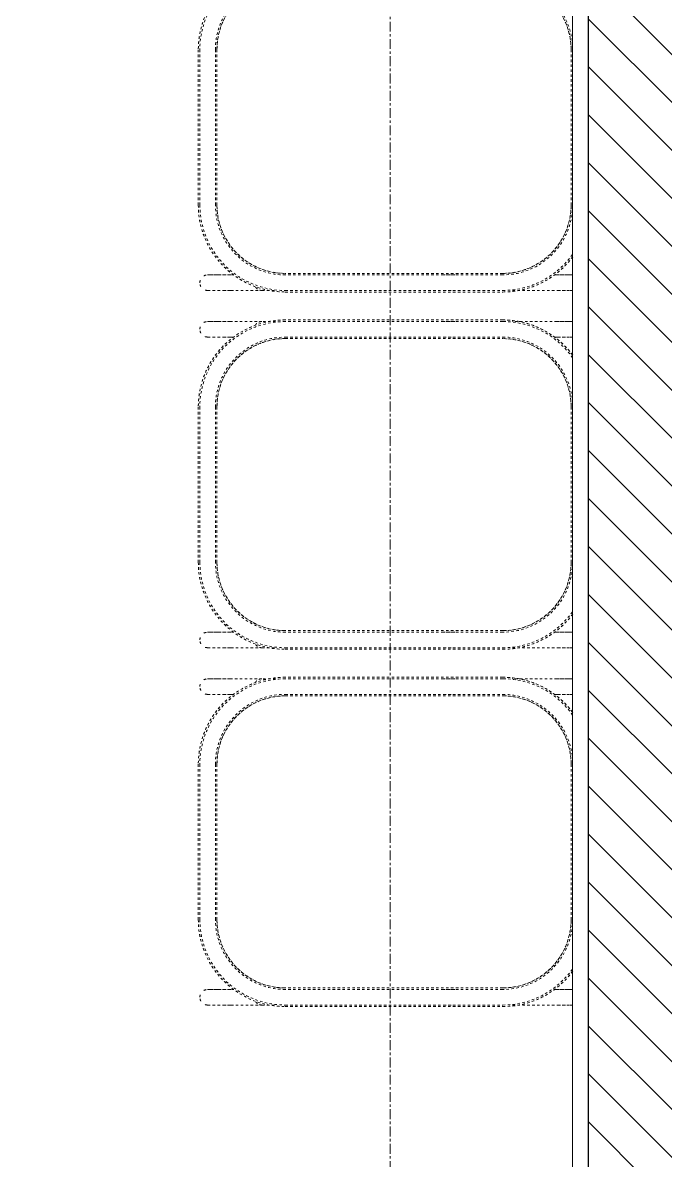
# Model space of a CAD drawing. Header units: millimetres. Extents: x -25222 to 91371, y -63339 to 20835.
# Drawn here: x 53262 to 54089, y -35427 to -33963 of the extents above; entities that cross this region are included whole.
import ezdxf

# ---------------------------------------------------------------- set-up
doc = ezdxf.new("R2010")
doc.units = ezdxf.units.MM
doc.linetypes.add('Dash', pattern=[6.35, 3.175, -3.175])
doc.linetypes.add('Grid Line', pattern=[22.225, 12.7, -3.175, 3.175, -3.175])
for name, color, linetype, lineweight in [('A-DOOR', 31, 'Continuous', 5), ('A-DOOR-FRAM', 31, 'Continuous', 5), ('A-WALL', 113, 'Continuous', 5), ('A-WALL-PATT', 111, 'Continuous', 25), ('Q-SPCQ', 91, 'Continuous', 5), ('S-GRID', 1, 'Continuous', 9)]:
    doc.layers.add(name, color=color, linetype=linetype, lineweight=lineweight)

# ---------------------------------------------------------------- blocks, each defined once
blk = doc.blocks.new('LINEN_CARRIER_dirty_single - MMGE-048-467441-4_ FOURTH FLOOR - GA PLAN')
at = {"layer": 'Q-SPCQ', "color": 53, "linetype": 'Dash', "lineweight": 9}
for p, q in [((-100, 478), (100, 478)), ((-100, 478), (100, 478)), ((-210, 460), (-210, 402.6)), ((-190, 456.3), (-190, 460)), ((190, 460), (190, 456.3)), ((210, 402.6), (210, 460)), ((-212, 390), (-212, 110)), ((-212, 390), (-212, 110)), ((-210, 390), (-210, 110)), ((-190, 110), (-190, 390)), ((-188, 110), (-188, 390)), ((-188, 110), (-188, 390)), ((188, 390), (188, 110)), ((188, 390), (188, 110)), ((190, 390), (190, 110)), ((210, 110), (210, 390)), ((212, 110), (212, 390)), ((212, 110), (212, 390)), ((-210, 328.5), (-210, 313.9)), ((-190, 313.9), (-190, 328.5)), ((190, 328.5), (190, 313.9)), ((210, 313.9), (210, 328.5)), ((-210, 97.4), (-210, 80)), ((210, 80), (210, 97.4)), ((-210, 80), (-210, 40)), ((210, 40), (210, 80)), ((-190, 40), (-190, 43.7)), ((190, 43.7), (190, 40)), ((100, 22), (-100, 22)), ((100, 22), (-100, 22)), ((100, 20), (-100, 20)), ((-100, 0), (100, 0)), ((-100, -2), (100, -2)), ((-100, -2), (100, -2))]:
    blk.add_line(p, q, dxfattribs=at)
at = {"layer": 'Q-SPCQ', "color": 53, "linetype": 'Dash', "lineweight": 9, "flags": 128}
for points in [[(-166.9, 479.8), (-170.4, 477.1), (-173.9, 474.2), (-177.2, 471.2), (-180.3, 468), (-183.4, 464.8), (-186.3, 461.4), (-189.1, 457.9), (-191.7, 454.2), (-194.2, 450.5), (-196.6, 446.7), (-198.8, 442.8), (-200.8, 438.8), (-202.7, 434.7), (-204.4, 430.6), (-205.9, 426.4), (-207.3, 422.1), (-208.5, 417.8), (-209.5, 413.4), (-210.4, 409), (-211, 404.6), (-211.5, 400.2), (-211.9, 395.7), (-212, 391.2), (-212, 390)], [(-163.2, 480), (-165.7, 478.2), (-169.2, 475.5), (-172.5, 472.7), (-175.8, 469.7), (-178.9, 466.6), (-181.9, 463.4), (-184.8, 460.1), (-187.5, 456.6), (-190.1, 453.1), (-192.6, 449.4), (-194.9, 445.7), (-197, 441.8), (-199, 437.9), (-200.8, 433.9), (-202.5, 429.9), (-204, 425.7), (-205.4, 421.5), (-206.6, 417.3), (-207.6, 413), (-208.4, 408.7), (-209.1, 404.3), (-209.5, 400), (-209.9, 395.6), (-210, 391.2), (-210, 390)], [(-210, 480), (-210, 479.1), (-210, 478.2), (-210, 477.2), (-210, 476.2), (-210, 475.2), (-210, 474.1), (-210, 473.1), (-210, 472), (-210, 470.9), (-210, 469.7), (-210, 468.6), (-210, 467.4), (-210, 466.3), (-210, 465.1), (-210, 463.9), (-210, 462.7), (-210, 461.5), (-210, 460.3), (-210, 460)], [(-210, 473.9), (-210, 474.9), (-210, 475.9), (-210, 476.9), (-210, 477.9), (-210, 478.9), (-210, 479.8)], [(-210, 460), (-210, 461.2), (-210, 462.4), (-210, 463.6), (-210, 464.8), (-210, 466), (-210, 467.1), (-210, 468.3), (-210, 469.4), (-210, 470.6), (-210, 471.7)], [(-190, 390), (-189.9, 393.6), (-189.7, 397.2), (-189.4, 400.8), (-188.9, 404.3), (-188.2, 407.9), (-187.4, 411.4), (-186.5, 414.9), (-185.4, 418.3), (-184.2, 421.7), (-182.9, 425), (-181.4, 428.3), (-179.8, 431.6), (-178.1, 434.7), (-176.3, 437.8), (-174.3, 440.8), (-172.2, 443.7), (-170, 446.6), (-167.7, 449.3), (-165.2, 452), (-162.7, 454.6), (-160.1, 457), (-157.3, 459.4), (-154.5, 461.6), (-151.6, 463.7), (-148.6, 465.7), (-145.6, 467.6), (-142.4, 469.4), (-139.2, 471), (-135.9, 472.5), (-132.6, 473.9), (-129.2, 475.1), (-125.8, 476.2), (-122.3, 477.2), (-118.8, 478), (-115.3, 478.7), (-111.7, 479.2), (-108.2, 479.6), (-104.6, 479.9), (-101, 480), (-100, 480)], [(-190, 480), (-190, 479.1), (-190, 478.2), (-190, 477.2), (-190, 476.2), (-190, 475.2), (-190, 474.1), (-190, 473.1)], [(-190, 460), (-190, 461.2), (-190, 462.4), (-190, 463.6), (-190, 464.8), (-190, 466), (-190, 467.1), (-190, 468.3), (-190, 469.4), (-190, 470.6), (-190, 471.7), (-190, 472.8), (-190, 473.9), (-190, 474.9), (-190, 475.9), (-190, 476.9), (-190, 477.9), (-190, 478.9), (-190, 479.8)], [(-190, 470.9), (-190, 469.7), (-190, 468.6), (-190, 467.4), (-190, 466.3), (-190, 465.1), (-190, 463.9), (-190, 462.7), (-190, 461.5), (-190, 460.3), (-190, 460)], [(-188, 390), (-187.9, 393.5), (-187.7, 397), (-187.4, 400.5), (-186.9, 404), (-186.2, 407.5), (-185.5, 410.9), (-184.6, 414.3), (-183.5, 417.7), (-182.4, 421), (-181.1, 424.3), (-179.6, 427.5), (-178.1, 430.6), (-176.4, 433.7), (-174.6, 436.7), (-172.6, 439.7), (-170.6, 442.6), (-168.4, 445.3), (-166.2, 448), (-163.8, 450.6), (-161.3, 453.1), (-158.7, 455.5), (-156.1, 457.8), (-153.3, 460), (-150.5, 462.1), (-147.5, 464), (-144.5, 465.9), (-141.5, 467.6), (-138.3, 469.2), (-135.1, 470.7), (-131.9, 472), (-128.6, 473.2), (-125.2, 474.3), (-121.8, 475.2), (-118.4, 476.1), (-115, 476.7), (-111.5, 477.2), (-108, 477.6), (-104.5, 477.9), (-101, 478), (-100, 478)], [(100, 480), (103.6, 479.9), (107.2, 479.7), (110.8, 479.4), (114.3, 478.9), (117.9, 478.2), (121.4, 477.4), (124.9, 476.5), (128.3, 475.4), (131.7, 474.2), (135, 472.9), (138.3, 471.4), (141.6, 469.8), (144.7, 468.1), (147.8, 466.3), (150.8, 464.3), (153.7, 462.2), (156.6, 460), (159.3, 457.7), (162, 455.2), (164.6, 452.7), (167, 450.1), (169.4, 447.3), (171.6, 444.5), (173.7, 441.6), (175.7, 438.6), (177.6, 435.6), (179.4, 432.4), (181, 429.2), (182.5, 425.9), (183.9, 422.6), (185.1, 419.2), (186.2, 415.8), (187.2, 412.3), (188, 408.8), (188.7, 405.3), (189.2, 401.7), (189.6, 398.2), (189.9, 394.6), (190, 391), (190, 390)], [(100, 478), (103.5, 477.9), (107, 477.7), (110.5, 477.4), (114, 476.9), (117.5, 476.2), (120.9, 475.5), (124.3, 474.6), (127.7, 473.5), (131, 472.4), (134.3, 471.1), (137.5, 469.6), (140.6, 468.1), (143.7, 466.4), (146.7, 464.6), (149.7, 462.6), (152.6, 460.6), (155.3, 458.4), (158, 456.2), (160.6, 453.8), (163.1, 451.3), (165.5, 448.7), (167.8, 446.1), (170, 443.3), (172.1, 440.5), (174, 437.5), (175.9, 434.5), (177.6, 431.5), (179.2, 428.3), (180.7, 425.1), (182, 421.9), (183.2, 418.6), (184.3, 415.2), (185.2, 411.8), (186.1, 408.4), (186.7, 405), (187.2, 401.5), (187.6, 398), (187.9, 394.5), (188, 391), (188, 390)], [(210, 390), (209.9, 394.4), (209.6, 398.8), (209.2, 403.2), (208.6, 407.5), (207.8, 411.9), (206.8, 416.1), (205.7, 420.4), (204.4, 424.6), (202.9, 428.8), (201.3, 432.8), (199.5, 436.9), (197.6, 440.8), (195.5, 444.7), (193.2, 448.4), (190.8, 452.1), (188.2, 455.7), (185.5, 459.2), (182.7, 462.5), (179.7, 465.8), (176.6, 468.9), (173.4, 471.9), (170.1, 474.8), (166.6, 477.5), (163.2, 480)], [(212, 390), (211.9, 394.5), (211.6, 399), (211.2, 403.4), (210.6, 407.8), (209.8, 412.3), (208.8, 416.6), (207.6, 421), (206.3, 425.2), (204.8, 429.5), (203.2, 433.6), (201.3, 437.7), (199.3, 441.7), (197.2, 445.7), (194.9, 449.5), (192.4, 453.2), (189.8, 456.9), (187.1, 460.4), (184.2, 463.9), (181.2, 467.2), (178, 470.3), (174.8, 473.4), (171.4, 476.3), (167.9, 479.1)], [(190, 480), (190, 479.1), (190, 478.2), (190, 477.2), (190, 476.2), (190, 475.2), (190, 474.1), (190, 473.1), (190, 472), (190, 470.9), (190, 469.7), (190, 468.6), (190, 467.4), (190, 466.3), (190, 465.1), (190, 463.9), (190, 462.7), (190, 461.5), (190, 460.3), (190, 460)], [(190, 473.9), (190, 474.9), (190, 475.9), (190, 476.9), (190, 477.9), (190, 478.9), (190, 479.8)], [(190, 460), (190, 461.2), (190, 462.4), (190, 463.6), (190, 464.8), (190, 466), (190, 467.1), (190, 468.3), (190, 469.4), (190, 470.6), (190, 471.7)], [(210, 480), (210, 479.1), (210, 478.2), (210, 477.2), (210, 476.2), (210, 475.2), (210, 474.1), (210, 473.1)], [(210, 460), (210, 461.2), (210, 462.4), (210, 463.6), (210, 464.8), (210, 466), (210, 467.1), (210, 468.3), (210, 469.4), (210, 470.6), (210, 471.7), (210, 472.8), (210, 473.9), (210, 474.9), (210, 475.9), (210, 476.9), (210, 477.9), (210, 478.9), (210, 479.8)], [(210, 470.9), (210, 469.7), (210, 468.6), (210, 467.4), (210, 466.3), (210, 465.1), (210, 463.9), (210, 462.7), (210, 461.5), (210, 460.3), (210, 460)], [(-212, 110), (-211.9, 105.5), (-211.6, 101), (-211.2, 96.6), (-210.6, 92.2), (-209.8, 87.7), (-208.8, 83.4), (-207.6, 79), (-206.3, 74.8), (-204.8, 70.5), (-203.2, 66.4), (-201.3, 62.3), (-199.3, 58.3), (-197.2, 54.3), (-194.9, 50.5), (-192.4, 46.8), (-189.8, 43.1), (-187.1, 39.6), (-184.2, 36.1), (-181.2, 32.8), (-178, 29.7), (-174.8, 26.6), (-171.4, 23.7), (-167.9, 20.9), (-164.2, 18.3), (-160.5, 15.8), (-156.7, 13.4), (-152.8, 11.2), (-148.8, 9.2), (-144.7, 7.3), (-140.6, 5.6), (-136.4, 4.1), (-132.1, 2.7), (-127.8, 1.5), (-123.4, 0.5), (-119, -0.4), (-114.6, -1), (-110.2, -1.5), (-105.7, -1.9), (-101.2, -2), (-100, -2)], [(-210, 110), (-209.9, 105.6), (-209.6, 101.2), (-209.2, 96.8), (-208.6, 92.5), (-207.8, 88.1), (-206.8, 83.9), (-205.7, 79.6), (-204.4, 75.4), (-202.9, 71.2), (-201.3, 67.2), (-199.5, 63.1), (-197.6, 59.2), (-195.5, 55.3), (-193.2, 51.6), (-190.8, 47.9), (-188.2, 44.3), (-185.5, 40.8), (-182.7, 37.5), (-179.7, 34.2), (-176.6, 31.1), (-173.4, 28.1), (-170.1, 25.2), (-166.6, 22.5), (-163.1, 19.9), (-159.4, 17.4), (-155.7, 15.1), (-151.8, 13), (-147.9, 11), (-143.9, 9.2), (-139.9, 7.5), (-135.7, 6), (-131.5, 4.6), (-127.3, 3.4), (-123, 2.4), (-118.7, 1.6), (-114.3, 0.9), (-110, 0.5), (-105.6, 0.1), (-101.2, 0), (-100, 0)], [(-100, 20), (-103.6, 20.1), (-107.2, 20.3), (-110.8, 20.6), (-114.3, 21.1), (-117.9, 21.8), (-121.4, 22.6), (-124.9, 23.5), (-128.3, 24.6), (-131.7, 25.8), (-135, 27.1), (-138.3, 28.6), (-141.6, 30.2), (-144.7, 31.9), (-147.8, 33.7), (-150.8, 35.7), (-153.7, 37.8), (-156.6, 40), (-159.3, 42.3), (-162, 44.8), (-164.6, 47.3), (-167, 49.9), (-169.4, 52.7), (-171.6, 55.5), (-173.7, 58.4), (-175.7, 61.4), (-177.6, 64.4), (-179.4, 67.6), (-181, 70.8), (-182.5, 74.1), (-183.9, 77.4), (-185.1, 80.8), (-186.2, 84.2), (-187.2, 87.7), (-188, 91.2), (-188.7, 94.7), (-189.2, 98.3), (-189.6, 101.8), (-189.9, 105.4), (-190, 109), (-190, 110)], [(-100, 22), (-103.5, 22.1), (-107, 22.3), (-110.5, 22.6), (-114, 23.1), (-117.5, 23.8), (-120.9, 24.5), (-124.3, 25.4), (-127.7, 26.5), (-131, 27.6), (-134.3, 28.9), (-137.5, 30.4), (-140.6, 31.9), (-143.7, 33.6), (-146.7, 35.4), (-149.7, 37.4), (-152.6, 39.4), (-155.3, 41.6), (-158, 43.8), (-160.6, 46.2), (-163.1, 48.7), (-165.5, 51.3), (-167.8, 53.9), (-170, 56.7), (-172.1, 59.5), (-174, 62.5), (-175.9, 65.5), (-177.6, 68.5), (-179.2, 71.7), (-180.7, 74.9), (-182, 78.1), (-183.2, 81.4), (-184.3, 84.8), (-185.2, 88.2), (-186.1, 91.6), (-186.7, 95), (-187.2, 98.5), (-187.6, 102), (-187.9, 105.5), (-188, 109), (-188, 110)], [(100, -2), (104.5, -1.9), (109, -1.6), (113.4, -1.2), (117.8, -0.6), (122.3, 0.2), (126.6, 1.2), (131, 2.4), (135.2, 3.7), (139.5, 5.2), (143.6, 6.8), (147.7, 8.7), (151.7, 10.7), (155.7, 12.8), (159.5, 15.1), (163.2, 17.6), (166.9, 20.2), (170.4, 22.9), (173.9, 25.8), (177.2, 28.8), (180.3, 32), (183.4, 35.2), (186.3, 38.6), (189.1, 42.1), (191.7, 45.8), (194.2, 49.5), (196.6, 53.3), (198.8, 57.2), (200.8, 61.2), (202.7, 65.3), (204.4, 69.4), (205.9, 73.6), (207.3, 77.9), (208.5, 82.2), (209.5, 86.6), (210.4, 91), (211, 95.4), (211.5, 99.8), (211.9, 104.3), (212, 108.8), (212, 110)], [(188, 110), (187.9, 106.5), (187.7, 103), (187.4, 99.5), (186.9, 96), (186.2, 92.5), (185.5, 89.1), (184.6, 85.7), (183.5, 82.3), (182.4, 79), (181.1, 75.7), (179.6, 72.5), (178.1, 69.4), (176.4, 66.3), (174.6, 63.3), (172.6, 60.3), (170.6, 57.4), (168.4, 54.7), (166.2, 52), (163.8, 49.4), (161.3, 46.9), (158.7, 44.5), (156.1, 42.2), (153.3, 40), (150.5, 37.9), (147.5, 36), (144.5, 34.1), (141.5, 32.4), (138.3, 30.8), (135.1, 29.3), (131.9, 28), (128.6, 26.8), (125.2, 25.7), (121.8, 24.8), (118.4, 23.9), (115, 23.3), (111.5, 22.8), (108, 22.4), (104.5, 22.1), (101, 22), (100, 22)], [(100, 0), (104.4, 0.1), (108.8, 0.4), (113.2, 0.8), (117.5, 1.4), (121.9, 2.2), (126.1, 3.2), (130.4, 4.3), (134.6, 5.6), (138.8, 7.1), (142.8, 8.7), (146.9, 10.5), (150.8, 12.4), (154.7, 14.5), (158.4, 16.8), (162.1, 19.2), (165.7, 21.8), (169.2, 24.5), (172.5, 27.3), (175.8, 30.3), (178.9, 33.4), (181.9, 36.6), (184.8, 39.9), (187.5, 43.4), (190.1, 46.9), (192.6, 50.6), (194.9, 54.3), (197, 58.2), (199, 62.1), (200.8, 66.1), (202.5, 70.1), (204, 74.3), (205.4, 78.5), (206.6, 82.7), (207.6, 87), (208.4, 91.3), (209.1, 95.7), (209.5, 100), (209.9, 104.4), (210, 108.8), (210, 110)], [(190, 110), (189.9, 106.4), (189.7, 102.8), (189.4, 99.2), (188.9, 95.7), (188.2, 92.1), (187.4, 88.6), (186.5, 85.1), (185.4, 81.7), (184.2, 78.3), (182.9, 75), (181.4, 71.7), (179.8, 68.4), (178.1, 65.3), (176.3, 62.2), (174.3, 59.2), (172.2, 56.3), (170, 53.4), (167.7, 50.7), (165.2, 48), (162.7, 45.4), (160.1, 43), (157.3, 40.6), (154.5, 38.4), (151.6, 36.3), (148.6, 34.3), (145.6, 32.4), (142.4, 30.6), (139.2, 29), (135.9, 27.5), (132.6, 26.1), (129.2, 24.9), (125.8, 23.8), (122.3, 22.8), (118.8, 22), (115.3, 21.3), (111.7, 20.8), (108.2, 20.4), (104.6, 20.1), (101, 20), (100, 20)], [(-210, 40), (-210, 38.8), (-210, 37.6), (-210, 36.4), (-210, 35.2), (-210, 34), (-210, 32.9), (-210, 31.7), (-210, 30.6), (-210, 29.4), (-210, 28.3), (-210, 27.2), (-210, 26.1), (-210, 25.1), (-210, 24.1), (-210, 23.1), (-210, 22.1), (-210, 21.1), (-210, 20.2), (-210, 19.3), (-210, 18.5), (-210, 17.7), (-210, 16.9), (-210, 16.1), (-210, 15.4), (-210, 14.8), (-210, 14.1), (-210, 13.5), (-210, 13), (-210, 12.5), (-210, 12), (-210, 11.6), (-210, 11.3), (-210, 10.9), (-210, 10.7), (-210, 10.4), (-210, 10.3), (-210, 10.1), (-210, 10), (-210, 10)], [(-210, 29.1), (-210, 30.3), (-210, 31.4), (-210, 32.6), (-210, 33.7), (-210, 34.9), (-210, 36.1), (-210, 37.3), (-210, 38.5), (-210, 39.7), (-210, 40)], [(-190, 10), (-190, 10), (-190, 10.1), (-190, 10.2), (-190, 10.4), (-190, 10.6), (-190, 10.9), (-190, 11.2), (-190, 11.5), (-190, 11.9), (-190, 12.4), (-190, 12.9), (-190, 13.4), (-190, 14), (-190, 14.6), (-190, 15.2), (-190, 15.9), (-190, 16.7), (-190, 17.4), (-190, 18.3), (-190, 19.1), (-190, 20), (-190, 20.9), (-190, 21.8), (-190, 22.8), (-190, 23.8), (-190, 24.8), (-190, 25.9), (-190, 26.9), (-190, 28), (-190, 29.1), (-190, 30.3), (-190, 31.4), (-190, 32.6), (-190, 33.7), (-190, 34.9), (-190, 36.1), (-190, 37.3), (-190, 38.5), (-190, 39.7), (-190, 40)], [(-190, 40), (-190, 38.8), (-190, 37.6), (-190, 36.4), (-190, 35.2), (-190, 34), (-190, 32.9), (-190, 31.7), (-190, 30.6), (-190, 29.4), (-190, 28.3)], [(190, 40), (190, 38.8), (190, 37.6), (190, 36.4), (190, 35.2), (190, 34), (190, 32.9), (190, 31.7), (190, 30.6), (190, 29.4), (190, 28.3), (190, 27.2), (190, 26.1), (190, 25.1), (190, 24.1), (190, 23.1), (190, 22.1), (190, 21.1), (190, 20.2), (190, 19.3), (190, 18.5), (190, 17.7), (190, 16.9), (190, 16.1), (190, 15.4), (190, 14.8), (190, 14.1), (190, 13.5), (190, 13), (190, 12.5), (190, 12), (190, 11.6), (190, 11.3), (190, 10.9), (190, 10.7), (190, 10.4), (190, 10.3), (190, 10.1), (190, 10), (190, 10)], [(190, 29.1), (190, 30.3), (190, 31.4), (190, 32.6), (190, 33.7), (190, 34.9), (190, 36.1), (190, 37.3), (190, 38.5), (190, 39.7), (190, 40)], [(210, 10), (210, 10), (210, 10.1), (210, 10.2), (210, 10.4), (210, 10.6), (210, 10.9), (210, 11.2), (210, 11.5), (210, 11.9), (210, 12.4), (210, 12.9), (210, 13.4), (210, 14), (210, 14.6), (210, 15.2), (210, 15.9), (210, 16.7), (210, 17.4), (210, 18.3), (210, 19.1), (210, 20), (210, 20.9), (210, 21.8), (210, 22.8), (210, 23.8), (210, 24.8), (210, 25.9), (210, 26.9), (210, 28), (210, 29.1), (210, 30.3), (210, 31.4), (210, 32.6), (210, 33.7), (210, 34.9), (210, 36.1), (210, 37.3), (210, 38.5), (210, 39.7), (210, 40)], [(210, 40), (210, 38.8), (210, 37.6), (210, 36.4), (210, 35.2), (210, 34), (210, 32.9), (210, 31.7), (210, 30.6), (210, 29.4), (210, 28.3)], [(-210, 14), (-210, 14.6), (-210, 15.2), (-210, 15.9), (-210, 16.7), (-210, 17.4), (-210, 18.3), (-210, 19.1), (-210, 20), (-210, 20.9), (-210, 21.8), (-210, 22.8), (-210, 23.8), (-210, 24.8), (-210, 25.9), (-210, 26.9)], [(-190, 26.1), (-190, 25.1), (-190, 24.1), (-190, 23.1), (-190, 22.1), (-190, 21.1), (-190, 20.2), (-190, 19.3), (-190, 18.5), (-190, 17.7), (-190, 16.9), (-190, 16.1), (-190, 15.4), (-190, 14.8), (-190, 14.1), (-190, 13.5)], [(190, 14), (190, 14.6), (190, 15.2), (190, 15.9), (190, 16.7), (190, 17.4), (190, 18.3), (190, 19.1), (190, 20), (190, 20.9), (190, 21.8), (190, 22.8), (190, 23.8), (190, 24.8), (190, 25.9), (190, 26.9)], [(210, 26.1), (210, 25.1), (210, 24.1), (210, 23.1), (210, 22.1), (210, 21.1), (210, 20.2), (210, 19.3), (210, 18.5), (210, 17.7), (210, 16.9), (210, 16.1), (210, 15.4), (210, 14.8), (210, 14.1), (210, 13.5)], [(-210, 10), (-210, 10), (-210, 10.1), (-210, 10.2), (-210, 10.4), (-210, 10.6), (-210, 10.9), (-210, 11.2)], [(-208.8, 5.3), (-209, 5.6), (-209.2, 6), (-209.3, 6.4), (-209.5, 6.8), (-209.6, 7.1), (-209.7, 7.5), (-209.8, 7.9), (-209.9, 8.3), (-209.9, 8.7), (-210, 9.1), (-210, 9.5), (-210, 9.9), (-210, 10)], [(-200, 0), (-200.4, 0), (-200.8, 0), (-201.2, 0.1), (-201.6, 0.1), (-202, 0.2), (-202.4, 0.3), (-202.8, 0.4), (-203.1, 0.5), (-203.5, 0.6), (-203.9, 0.8), (-204.3, 1), (-204.6, 1.1), (-205, 1.3)], [(-194.9, 1.4), (-195.3, 1.2), (-195.6, 1), (-196, 0.8), (-196.4, 0.7), (-196.8, 0.5), (-197.1, 0.4), (-197.5, 0.3), (-197.9, 0.2), (-198.3, 0.1), (-198.7, 0.1), (-199.1, 0), (-199.5, 0), (-199.9, 0), (-200, 0)], [(-190, 10), (-190, 9.6), (-190, 9.2), (-190.1, 8.8), (-190.1, 8.4), (-190.2, 8), (-190.3, 7.6), (-190.4, 7.2), (-190.5, 6.9), (-190.6, 6.5), (-190.8, 6.1), (-191, 5.7), (-191.1, 5.4)], [(-190, 11.3), (-190, 10.9), (-190, 10.7), (-190, 10.4), (-190, 10.3), (-190, 10.1), (-190, 10), (-190, 10)], [(190, 10), (190, 10), (190, 10.1), (190, 10.2), (190, 10.4), (190, 10.6), (190, 10.9), (190, 11.2)], [(191.2, 5.3), (191, 5.6), (190.8, 6), (190.7, 6.4), (190.5, 6.8), (190.4, 7.1), (190.3, 7.5), (190.2, 7.9), (190.1, 8.3), (190.1, 8.7), (190, 9.1), (190, 9.5), (190, 9.9), (190, 10)], [(200, 0), (199.6, 0), (199.2, 0), (198.8, 0.1), (198.4, 0.1), (198, 0.2), (197.6, 0.3), (197.2, 0.4), (196.9, 0.5), (196.5, 0.6), (196.1, 0.8), (195.7, 1), (195.4, 1.1), (195, 1.3)], [(205.1, 1.4), (204.7, 1.2), (204.4, 1), (204, 0.8), (203.6, 0.7), (203.2, 0.5), (202.9, 0.4), (202.5, 0.3), (202.1, 0.2), (201.7, 0.1), (201.3, 0.1), (200.9, 0), (200.5, 0), (200.1, 0), (200, 0)], [(210, 10), (210, 9.6), (210, 9.2), (209.9, 8.8), (209.9, 8.4), (209.8, 8), (209.7, 7.6), (209.6, 7.2), (209.5, 6.9), (209.4, 6.5), (209.2, 6.1), (209, 5.7), (208.9, 5.4)], [(210, 11.3), (210, 10.9), (210, 10.7), (210, 10.4), (210, 10.3), (210, 10.1), (210, 10), (210, 10)]]:
    blk.add_lwpolyline(points, dxfattribs=at)
at = {"layer": 'Q-SPCQ', "color": 53, "linetype": 'Dash', "lineweight": 9}
for centre, radius, start, end in [((-100, 390), 112, 126.2713, 180), ((-100, 390), 88, 90, 180), ((100, 390), 88, 0, 90), ((100, 390), 112, 360, 53.5569), ((-100, 110), 112, 180, 270), ((-100, 110), 88, 180, 270), ((100, 110), 112, 270, 0), ((100, 110), 88, 270, 0)]:
    blk.add_arc(centre, radius, start, end, dxfattribs=at)
for points in [[(-205, 71.3), (-205.8, 71.8), (-207.2, 72.8), (-208.8, 74.9), (-209.8, 77.4), (-210, 79.1), (-210, 80)], [(210, 80), (210, 79.1), (209.8, 77.4), (208.8, 74.9), (207.2, 72.8), (205.8, 71.8), (205, 71.3)]]:
    blk.add_open_spline(points, degree=3, dxfattribs=at)
blk = doc.blocks.new('LINEN_CARRIER_dirty_single - MMGE-048-V15-4_ FOURTH FLOOR - GA PLAN')
at = {"layer": 'Q-SPCQ', "color": 53, "linetype": 'Dash', "lineweight": 9}
for p, q in [((-100, 478), (100, 478)), ((-100, 478), (100, 478)), ((-210, 460), (-210, 402.6)), ((-190, 456.3), (-190, 460)), ((190, 460), (190, 456.3)), ((210, 402.6), (210, 460)), ((-212, 390), (-212, 110)), ((-212, 390), (-212, 110)), ((-210, 390), (-210, 110)), ((-190, 110), (-190, 390)), ((-188, 110), (-188, 390)), ((-188, 110), (-188, 390)), ((188, 390), (188, 110)), ((188, 390), (188, 110)), ((190, 390), (190, 110)), ((210, 110), (210, 390)), ((212, 110), (212, 390)), ((212, 110), (212, 390)), ((-210, 328.5), (-210, 313.9)), ((-190, 313.9), (-190, 328.5)), ((190, 328.5), (190, 313.9)), ((210, 313.9), (210, 328.5)), ((-210, 97.4), (-210, 80)), ((210, 80), (210, 97.4)), ((-210, 80), (-210, 40)), ((210, 40), (210, 80)), ((-190, 40), (-190, 43.7)), ((190, 43.7), (190, 40)), ((100, 22), (-100, 22)), ((100, 22), (-100, 22)), ((100, 20), (-100, 20)), ((-100, 0), (100, 0)), ((-100, -2), (100, -2)), ((-100, -2), (100, -2))]:
    blk.add_line(p, q, dxfattribs=at)
at = {"layer": 'Q-SPCQ', "color": 53, "linetype": 'Dash', "lineweight": 9, "flags": 128}
for points in [[(-166.9, 479.8), (-170.4, 477.1), (-173.9, 474.2), (-177.2, 471.2), (-180.3, 468), (-183.4, 464.8), (-186.3, 461.4), (-189.1, 457.9), (-191.7, 454.2), (-194.2, 450.5), (-196.6, 446.7), (-198.8, 442.8), (-200.8, 438.8), (-202.7, 434.7), (-204.4, 430.6), (-205.9, 426.4), (-207.3, 422.1), (-208.5, 417.8), (-209.5, 413.4), (-210.4, 409), (-211, 404.6), (-211.5, 400.2), (-211.9, 395.7), (-212, 391.2), (-212, 390)], [(-163.2, 480), (-165.7, 478.2), (-169.2, 475.5), (-172.5, 472.7), (-175.8, 469.7), (-178.9, 466.6), (-181.9, 463.4), (-184.8, 460.1), (-187.5, 456.6), (-190.1, 453.1), (-192.6, 449.4), (-194.9, 445.7), (-197, 441.8), (-199, 437.9), (-200.8, 433.9), (-202.5, 429.9), (-204, 425.7), (-205.4, 421.5), (-206.6, 417.3), (-207.6, 413), (-208.4, 408.7), (-209.1, 404.3), (-209.5, 400), (-209.9, 395.6), (-210, 391.2), (-210, 390)], [(-210, 480), (-210, 479.1), (-210, 478.2), (-210, 477.2), (-210, 476.2), (-210, 475.2), (-210, 474.1), (-210, 473.1), (-210, 472), (-210, 470.9), (-210, 469.7), (-210, 468.6), (-210, 467.4), (-210, 466.3), (-210, 465.1), (-210, 463.9), (-210, 462.7), (-210, 461.5), (-210, 460.3), (-210, 460)], [(-210, 473.9), (-210, 474.9), (-210, 475.9), (-210, 476.9), (-210, 477.9), (-210, 478.9), (-210, 479.8)], [(-210, 460), (-210, 461.2), (-210, 462.4), (-210, 463.6), (-210, 464.8), (-210, 466), (-210, 467.1), (-210, 468.3), (-210, 469.4), (-210, 470.6), (-210, 471.7)], [(-190, 390), (-189.9, 393.6), (-189.7, 397.2), (-189.4, 400.8), (-188.9, 404.3), (-188.2, 407.9), (-187.4, 411.4), (-186.5, 414.9), (-185.4, 418.3), (-184.2, 421.7), (-182.9, 425), (-181.4, 428.3), (-179.8, 431.6), (-178.1, 434.7), (-176.3, 437.8), (-174.3, 440.8), (-172.2, 443.7), (-170, 446.6), (-167.7, 449.3), (-165.2, 452), (-162.7, 454.6), (-160.1, 457), (-157.3, 459.4), (-154.5, 461.6), (-151.6, 463.7), (-148.6, 465.7), (-145.6, 467.6), (-142.4, 469.4), (-139.2, 471), (-135.9, 472.5), (-132.6, 473.9), (-129.2, 475.1), (-125.8, 476.2), (-122.3, 477.2), (-118.8, 478), (-115.3, 478.7), (-111.7, 479.2), (-108.2, 479.6), (-104.6, 479.9), (-101, 480), (-100, 480)], [(-190, 480), (-190, 479.1), (-190, 478.2), (-190, 477.2), (-190, 476.2), (-190, 475.2), (-190, 474.1), (-190, 473.1)], [(-190, 460), (-190, 461.2), (-190, 462.4), (-190, 463.6), (-190, 464.8), (-190, 466), (-190, 467.1), (-190, 468.3), (-190, 469.4), (-190, 470.6), (-190, 471.7), (-190, 472.8), (-190, 473.9), (-190, 474.9), (-190, 475.9), (-190, 476.9), (-190, 477.9), (-190, 478.9), (-190, 479.8)], [(-190, 470.9), (-190, 469.7), (-190, 468.6), (-190, 467.4), (-190, 466.3), (-190, 465.1), (-190, 463.9), (-190, 462.7), (-190, 461.5), (-190, 460.3), (-190, 460)], [(-188, 390), (-187.9, 393.5), (-187.7, 397), (-187.4, 400.5), (-186.9, 404), (-186.2, 407.5), (-185.5, 410.9), (-184.6, 414.3), (-183.5, 417.7), (-182.4, 421), (-181.1, 424.3), (-179.6, 427.5), (-178.1, 430.6), (-176.4, 433.7), (-174.6, 436.7), (-172.6, 439.7), (-170.6, 442.6), (-168.4, 445.3), (-166.2, 448), (-163.8, 450.6), (-161.3, 453.1), (-158.7, 455.5), (-156.1, 457.8), (-153.3, 460), (-150.5, 462.1), (-147.5, 464), (-144.5, 465.9), (-141.5, 467.6), (-138.3, 469.2), (-135.1, 470.7), (-131.9, 472), (-128.6, 473.2), (-125.2, 474.3), (-121.8, 475.2), (-118.4, 476.1), (-115, 476.7), (-111.5, 477.2), (-108, 477.6), (-104.5, 477.9), (-101, 478), (-100, 478)], [(100, 480), (103.6, 479.9), (107.2, 479.7), (110.8, 479.4), (114.3, 478.9), (117.9, 478.2), (121.4, 477.4), (124.9, 476.5), (128.3, 475.4), (131.7, 474.2), (135, 472.9), (138.3, 471.4), (141.6, 469.8), (144.7, 468.1), (147.8, 466.3), (150.8, 464.3), (153.7, 462.2), (156.6, 460), (159.3, 457.7), (162, 455.2), (164.6, 452.7), (167, 450.1), (169.4, 447.3), (171.6, 444.5), (173.7, 441.6), (175.7, 438.6), (177.6, 435.6), (179.4, 432.4), (181, 429.2), (182.5, 425.9), (183.9, 422.6), (185.1, 419.2), (186.2, 415.8), (187.2, 412.3), (188, 408.8), (188.7, 405.3), (189.2, 401.7), (189.6, 398.2), (189.9, 394.6), (190, 391), (190, 390)], [(100, 478), (103.5, 477.9), (107, 477.7), (110.5, 477.4), (114, 476.9), (117.5, 476.2), (120.9, 475.5), (124.3, 474.6), (127.7, 473.5), (131, 472.4), (134.3, 471.1), (137.5, 469.6), (140.6, 468.1), (143.7, 466.4), (146.7, 464.6), (149.7, 462.6), (152.6, 460.6), (155.3, 458.4), (158, 456.2), (160.6, 453.8), (163.1, 451.3), (165.5, 448.7), (167.8, 446.1), (170, 443.3), (172.1, 440.5), (174, 437.5), (175.9, 434.5), (177.6, 431.5), (179.2, 428.3), (180.7, 425.1), (182, 421.9), (183.2, 418.6), (184.3, 415.2), (185.2, 411.8), (186.1, 408.4), (186.7, 405), (187.2, 401.5), (187.6, 398), (187.9, 394.5), (188, 391), (188, 390)], [(210, 390), (209.9, 394.4), (209.6, 398.8), (209.2, 403.2), (208.6, 407.5), (207.8, 411.9), (206.8, 416.1), (205.7, 420.4), (204.4, 424.6), (202.9, 428.8), (201.3, 432.8), (199.5, 436.9), (197.6, 440.8), (195.5, 444.7), (193.2, 448.4), (190.8, 452.1), (188.2, 455.7), (185.5, 459.2), (182.7, 462.5), (179.7, 465.8), (176.6, 468.9), (173.4, 471.9), (170.1, 474.8), (166.6, 477.5), (163.2, 480)], [(212, 390), (211.9, 394.5), (211.6, 399), (211.2, 403.4), (210.6, 407.8), (209.8, 412.3), (208.8, 416.6), (207.6, 421), (206.3, 425.2), (204.8, 429.5), (203.2, 433.6), (201.3, 437.7), (199.3, 441.7), (197.2, 445.7), (194.9, 449.5), (192.4, 453.2), (189.8, 456.9), (187.1, 460.4), (184.2, 463.9), (181.2, 467.2), (178, 470.3), (174.8, 473.4), (171.4, 476.3), (167.9, 479.1)], [(190, 480), (190, 479.1), (190, 478.2), (190, 477.2), (190, 476.2), (190, 475.2), (190, 474.1), (190, 473.1), (190, 472), (190, 470.9), (190, 469.7), (190, 468.6), (190, 467.4), (190, 466.3), (190, 465.1), (190, 463.9), (190, 462.7), (190, 461.5), (190, 460.3), (190, 460)], [(190, 473.9), (190, 474.9), (190, 475.9), (190, 476.9), (190, 477.9), (190, 478.9), (190, 479.8)], [(190, 460), (190, 461.2), (190, 462.4), (190, 463.6), (190, 464.8), (190, 466), (190, 467.1), (190, 468.3), (190, 469.4), (190, 470.6), (190, 471.7)], [(210, 480), (210, 479.1), (210, 478.2), (210, 477.2), (210, 476.2), (210, 475.2), (210, 474.1), (210, 473.1)], [(210, 460), (210, 461.2), (210, 462.4), (210, 463.6), (210, 464.8), (210, 466), (210, 467.1), (210, 468.3), (210, 469.4), (210, 470.6), (210, 471.7), (210, 472.8), (210, 473.9), (210, 474.9), (210, 475.9), (210, 476.9), (210, 477.9), (210, 478.9), (210, 479.8)], [(210, 470.9), (210, 469.7), (210, 468.6), (210, 467.4), (210, 466.3), (210, 465.1), (210, 463.9), (210, 462.7), (210, 461.5), (210, 460.3), (210, 460)], [(-212, 110), (-211.9, 105.5), (-211.6, 101), (-211.2, 96.6), (-210.6, 92.2), (-209.8, 87.7), (-208.8, 83.4), (-207.6, 79), (-206.3, 74.8), (-204.8, 70.5), (-203.2, 66.4), (-201.3, 62.3), (-199.3, 58.3), (-197.2, 54.3), (-194.9, 50.5), (-192.4, 46.8), (-189.8, 43.1), (-187.1, 39.6), (-184.2, 36.1), (-181.2, 32.8), (-178, 29.7), (-174.8, 26.6), (-171.4, 23.7), (-167.9, 20.9), (-164.2, 18.3), (-160.5, 15.8), (-156.7, 13.4), (-152.8, 11.2), (-148.8, 9.2), (-144.7, 7.3), (-140.6, 5.6), (-136.4, 4.1), (-132.1, 2.7), (-127.8, 1.5), (-123.4, 0.5), (-119, -0.4), (-114.6, -1), (-110.2, -1.5), (-105.7, -1.9), (-101.2, -2), (-100, -2)], [(-210, 110), (-209.9, 105.6), (-209.6, 101.2), (-209.2, 96.8), (-208.6, 92.5), (-207.8, 88.1), (-206.8, 83.9), (-205.7, 79.6), (-204.4, 75.4), (-202.9, 71.2), (-201.3, 67.2), (-199.5, 63.1), (-197.6, 59.2), (-195.5, 55.3), (-193.2, 51.6), (-190.8, 47.9), (-188.2, 44.3), (-185.5, 40.8), (-182.7, 37.5), (-179.7, 34.2), (-176.6, 31.1), (-173.4, 28.1), (-170.1, 25.2), (-166.6, 22.5), (-163.1, 19.9), (-159.4, 17.4), (-155.7, 15.1), (-151.8, 13), (-147.9, 11), (-143.9, 9.2), (-139.9, 7.5), (-135.7, 6), (-131.5, 4.6), (-127.3, 3.4), (-123, 2.4), (-118.7, 1.6), (-114.3, 0.9), (-110, 0.5), (-105.6, 0.1), (-101.2, 0), (-100, 0)], [(-100, 20), (-103.6, 20.1), (-107.2, 20.3), (-110.8, 20.6), (-114.3, 21.1), (-117.9, 21.8), (-121.4, 22.6), (-124.9, 23.5), (-128.3, 24.6), (-131.7, 25.8), (-135, 27.1), (-138.3, 28.6), (-141.6, 30.2), (-144.7, 31.9), (-147.8, 33.7), (-150.8, 35.7), (-153.7, 37.8), (-156.6, 40), (-159.3, 42.3), (-162, 44.8), (-164.6, 47.3), (-167, 49.9), (-169.4, 52.7), (-171.6, 55.5), (-173.7, 58.4), (-175.7, 61.4), (-177.6, 64.4), (-179.4, 67.6), (-181, 70.8), (-182.5, 74.1), (-183.9, 77.4), (-185.1, 80.8), (-186.2, 84.2), (-187.2, 87.7), (-188, 91.2), (-188.7, 94.7), (-189.2, 98.3), (-189.6, 101.8), (-189.9, 105.4), (-190, 109), (-190, 110)], [(-100, 22), (-103.5, 22.1), (-107, 22.3), (-110.5, 22.6), (-114, 23.1), (-117.5, 23.8), (-120.9, 24.5), (-124.3, 25.4), (-127.7, 26.5), (-131, 27.6), (-134.3, 28.9), (-137.5, 30.4), (-140.6, 31.9), (-143.7, 33.6), (-146.7, 35.4), (-149.7, 37.4), (-152.6, 39.4), (-155.3, 41.6), (-158, 43.8), (-160.6, 46.2), (-163.1, 48.7), (-165.5, 51.3), (-167.8, 53.9), (-170, 56.7), (-172.1, 59.5), (-174, 62.5), (-175.9, 65.5), (-177.6, 68.5), (-179.2, 71.7), (-180.7, 74.9), (-182, 78.1), (-183.2, 81.4), (-184.3, 84.8), (-185.2, 88.2), (-186.1, 91.6), (-186.7, 95), (-187.2, 98.5), (-187.6, 102), (-187.9, 105.5), (-188, 109), (-188, 110)], [(100, -2), (104.5, -1.9), (109, -1.6), (113.4, -1.2), (117.8, -0.6), (122.3, 0.2), (126.6, 1.2), (131, 2.4), (135.2, 3.7), (139.5, 5.2), (143.6, 6.8), (147.7, 8.7), (151.7, 10.7), (155.7, 12.8), (159.5, 15.1), (163.2, 17.6), (166.9, 20.2), (170.4, 22.9), (173.9, 25.8), (177.2, 28.8), (180.3, 32), (183.4, 35.2), (186.3, 38.6), (189.1, 42.1), (191.7, 45.8), (194.2, 49.5), (196.6, 53.3), (198.8, 57.2), (200.8, 61.2), (202.7, 65.3), (204.4, 69.4), (205.9, 73.6), (207.3, 77.9), (208.5, 82.2), (209.5, 86.6), (210.4, 91), (211, 95.4), (211.5, 99.8), (211.9, 104.3), (212, 108.8), (212, 110)], [(188, 110), (187.9, 106.5), (187.7, 103), (187.4, 99.5), (186.9, 96), (186.2, 92.5), (185.5, 89.1), (184.6, 85.7), (183.5, 82.3), (182.4, 79), (181.1, 75.7), (179.6, 72.5), (178.1, 69.4), (176.4, 66.3), (174.6, 63.3), (172.6, 60.3), (170.6, 57.4), (168.4, 54.7), (166.2, 52), (163.8, 49.4), (161.3, 46.9), (158.7, 44.5), (156.1, 42.2), (153.3, 40), (150.5, 37.9), (147.5, 36), (144.5, 34.1), (141.5, 32.4), (138.3, 30.8), (135.1, 29.3), (131.9, 28), (128.6, 26.8), (125.2, 25.7), (121.8, 24.8), (118.4, 23.9), (115, 23.3), (111.5, 22.8), (108, 22.4), (104.5, 22.1), (101, 22), (100, 22)], [(100, 0), (104.4, 0.1), (108.8, 0.4), (113.2, 0.8), (117.5, 1.4), (121.9, 2.2), (126.1, 3.2), (130.4, 4.3), (134.6, 5.6), (138.8, 7.1), (142.8, 8.7), (146.9, 10.5), (150.8, 12.4), (154.7, 14.5), (158.4, 16.8), (162.1, 19.2), (165.7, 21.8), (169.2, 24.5), (172.5, 27.3), (175.8, 30.3), (178.9, 33.4), (181.9, 36.6), (184.8, 39.9), (187.5, 43.4), (190.1, 46.9), (192.6, 50.6), (194.9, 54.3), (197, 58.2), (199, 62.1), (200.8, 66.1), (202.5, 70.1), (204, 74.3), (205.4, 78.5), (206.6, 82.7), (207.6, 87), (208.4, 91.3), (209.1, 95.7), (209.5, 100), (209.9, 104.4), (210, 108.8), (210, 110)], [(190, 110), (189.9, 106.4), (189.7, 102.8), (189.4, 99.2), (188.9, 95.7), (188.2, 92.1), (187.4, 88.6), (186.5, 85.1), (185.4, 81.7), (184.2, 78.3), (182.9, 75), (181.4, 71.7), (179.8, 68.4), (178.1, 65.3), (176.3, 62.2), (174.3, 59.2), (172.2, 56.3), (170, 53.4), (167.7, 50.7), (165.2, 48), (162.7, 45.4), (160.1, 43), (157.3, 40.6), (154.5, 38.4), (151.6, 36.3), (148.6, 34.3), (145.6, 32.4), (142.4, 30.6), (139.2, 29), (135.9, 27.5), (132.6, 26.1), (129.2, 24.9), (125.8, 23.8), (122.3, 22.8), (118.8, 22), (115.3, 21.3), (111.7, 20.8), (108.2, 20.4), (104.6, 20.1), (101, 20), (100, 20)], [(-210, 40), (-210, 38.8), (-210, 37.6), (-210, 36.4), (-210, 35.2), (-210, 34), (-210, 32.9), (-210, 31.7), (-210, 30.6), (-210, 29.4), (-210, 28.3), (-210, 27.2), (-210, 26.1), (-210, 25.1), (-210, 24.1), (-210, 23.1), (-210, 22.1), (-210, 21.1), (-210, 20.2), (-210, 19.3), (-210, 18.5), (-210, 17.7), (-210, 16.9), (-210, 16.1), (-210, 15.4), (-210, 14.8), (-210, 14.1), (-210, 13.5), (-210, 13), (-210, 12.5), (-210, 12), (-210, 11.6), (-210, 11.3), (-210, 10.9), (-210, 10.7), (-210, 10.4), (-210, 10.3), (-210, 10.1), (-210, 10), (-210, 10)], [(-210, 29.1), (-210, 30.3), (-210, 31.4), (-210, 32.6), (-210, 33.7), (-210, 34.9), (-210, 36.1), (-210, 37.3), (-210, 38.5), (-210, 39.7), (-210, 40)], [(-190, 10), (-190, 10), (-190, 10.1), (-190, 10.2), (-190, 10.4), (-190, 10.6), (-190, 10.9), (-190, 11.2), (-190, 11.5), (-190, 11.9), (-190, 12.4), (-190, 12.9), (-190, 13.4), (-190, 14), (-190, 14.6), (-190, 15.2), (-190, 15.9), (-190, 16.7), (-190, 17.4), (-190, 18.3), (-190, 19.1), (-190, 20), (-190, 20.9), (-190, 21.8), (-190, 22.8), (-190, 23.8), (-190, 24.8), (-190, 25.9), (-190, 26.9), (-190, 28), (-190, 29.1), (-190, 30.3), (-190, 31.4), (-190, 32.6), (-190, 33.7), (-190, 34.9), (-190, 36.1), (-190, 37.3), (-190, 38.5), (-190, 39.7), (-190, 40)], [(-190, 40), (-190, 38.8), (-190, 37.6), (-190, 36.4), (-190, 35.2), (-190, 34), (-190, 32.9), (-190, 31.7), (-190, 30.6), (-190, 29.4), (-190, 28.3)], [(190, 40), (190, 38.8), (190, 37.6), (190, 36.4), (190, 35.2), (190, 34), (190, 32.9), (190, 31.7), (190, 30.6), (190, 29.4), (190, 28.3), (190, 27.2), (190, 26.1), (190, 25.1), (190, 24.1), (190, 23.1), (190, 22.1), (190, 21.1), (190, 20.2), (190, 19.3), (190, 18.5), (190, 17.7), (190, 16.9), (190, 16.1), (190, 15.4), (190, 14.8), (190, 14.1), (190, 13.5), (190, 13), (190, 12.5), (190, 12), (190, 11.6), (190, 11.3), (190, 10.9), (190, 10.7), (190, 10.4), (190, 10.3), (190, 10.1), (190, 10), (190, 10)], [(190, 29.1), (190, 30.3), (190, 31.4), (190, 32.6), (190, 33.7), (190, 34.9), (190, 36.1), (190, 37.3), (190, 38.5), (190, 39.7), (190, 40)], [(210, 10), (210, 10), (210, 10.1), (210, 10.2), (210, 10.4), (210, 10.6), (210, 10.9), (210, 11.2), (210, 11.5), (210, 11.9), (210, 12.4), (210, 12.9), (210, 13.4), (210, 14), (210, 14.6), (210, 15.2), (210, 15.9), (210, 16.7), (210, 17.4), (210, 18.3), (210, 19.1), (210, 20), (210, 20.9), (210, 21.8), (210, 22.8), (210, 23.8), (210, 24.8), (210, 25.9), (210, 26.9), (210, 28), (210, 29.1), (210, 30.3), (210, 31.4), (210, 32.6), (210, 33.7), (210, 34.9), (210, 36.1), (210, 37.3), (210, 38.5), (210, 39.7), (210, 40)], [(210, 40), (210, 38.8), (210, 37.6), (210, 36.4), (210, 35.2), (210, 34), (210, 32.9), (210, 31.7), (210, 30.6), (210, 29.4), (210, 28.3)], [(-210, 14), (-210, 14.6), (-210, 15.2), (-210, 15.9), (-210, 16.7), (-210, 17.4), (-210, 18.3), (-210, 19.1), (-210, 20), (-210, 20.9), (-210, 21.8), (-210, 22.8), (-210, 23.8), (-210, 24.8), (-210, 25.9), (-210, 26.9)], [(-190, 26.1), (-190, 25.1), (-190, 24.1), (-190, 23.1), (-190, 22.1), (-190, 21.1), (-190, 20.2), (-190, 19.3), (-190, 18.5), (-190, 17.7), (-190, 16.9), (-190, 16.1), (-190, 15.4), (-190, 14.8), (-190, 14.1), (-190, 13.5)], [(190, 14), (190, 14.6), (190, 15.2), (190, 15.9), (190, 16.7), (190, 17.4), (190, 18.3), (190, 19.1), (190, 20), (190, 20.9), (190, 21.8), (190, 22.8), (190, 23.8), (190, 24.8), (190, 25.9), (190, 26.9)], [(210, 26.1), (210, 25.1), (210, 24.1), (210, 23.1), (210, 22.1), (210, 21.1), (210, 20.2), (210, 19.3), (210, 18.5), (210, 17.7), (210, 16.9), (210, 16.1), (210, 15.4), (210, 14.8), (210, 14.1), (210, 13.5)], [(-210, 10), (-210, 10), (-210, 10.1), (-210, 10.2), (-210, 10.4), (-210, 10.6), (-210, 10.9), (-210, 11.2)], [(-208.8, 5.3), (-209, 5.6), (-209.2, 6), (-209.3, 6.4), (-209.5, 6.8), (-209.6, 7.1), (-209.7, 7.5), (-209.8, 7.9), (-209.9, 8.3), (-209.9, 8.7), (-210, 9.1), (-210, 9.5), (-210, 9.9), (-210, 10)], [(-200, 0), (-200.4, 0), (-200.8, 0), (-201.2, 0.1), (-201.6, 0.1), (-202, 0.2), (-202.4, 0.3), (-202.8, 0.4), (-203.1, 0.5), (-203.5, 0.6), (-203.9, 0.8), (-204.3, 1), (-204.6, 1.1), (-205, 1.3)], [(-194.9, 1.4), (-195.3, 1.2), (-195.6, 1), (-196, 0.8), (-196.4, 0.7), (-196.8, 0.5), (-197.1, 0.4), (-197.5, 0.3), (-197.9, 0.2), (-198.3, 0.1), (-198.7, 0.1), (-199.1, 0), (-199.5, 0), (-199.9, 0), (-200, 0)], [(-190, 10), (-190, 9.6), (-190, 9.2), (-190.1, 8.8), (-190.1, 8.4), (-190.2, 8), (-190.3, 7.6), (-190.4, 7.2), (-190.5, 6.9), (-190.6, 6.5), (-190.8, 6.1), (-191, 5.7), (-191.1, 5.4)], [(-190, 11.3), (-190, 10.9), (-190, 10.7), (-190, 10.4), (-190, 10.3), (-190, 10.1), (-190, 10), (-190, 10)], [(190, 10), (190, 10), (190, 10.1), (190, 10.2), (190, 10.4), (190, 10.6), (190, 10.9), (190, 11.2)], [(191.2, 5.3), (191, 5.6), (190.8, 6), (190.7, 6.4), (190.5, 6.8), (190.4, 7.1), (190.3, 7.5), (190.2, 7.9), (190.1, 8.3), (190.1, 8.7), (190, 9.1), (190, 9.5), (190, 9.9), (190, 10)], [(200, 0), (199.6, 0), (199.2, 0), (198.8, 0.1), (198.4, 0.1), (198, 0.2), (197.6, 0.3), (197.2, 0.4), (196.9, 0.5), (196.5, 0.6), (196.1, 0.8), (195.7, 1), (195.4, 1.1), (195, 1.3)], [(205.1, 1.4), (204.7, 1.2), (204.4, 1), (204, 0.8), (203.6, 0.7), (203.2, 0.5), (202.9, 0.4), (202.5, 0.3), (202.1, 0.2), (201.7, 0.1), (201.3, 0.1), (200.9, 0), (200.5, 0), (200.1, 0), (200, 0)], [(210, 10), (210, 9.6), (210, 9.2), (209.9, 8.8), (209.9, 8.4), (209.8, 8), (209.7, 7.6), (209.6, 7.2), (209.5, 6.9), (209.4, 6.5), (209.2, 6.1), (209, 5.7), (208.9, 5.4)], [(210, 11.3), (210, 10.9), (210, 10.7), (210, 10.4), (210, 10.3), (210, 10.1), (210, 10), (210, 10)]]:
    blk.add_lwpolyline(points, dxfattribs=at)
at = {"layer": 'Q-SPCQ', "color": 53, "linetype": 'Dash', "lineweight": 9}
for centre, radius, start, end in [((-100, 390), 112, 126.4431, 180), ((-100, 390), 88, 90, 180), ((100, 390), 88, 0, 90), ((100, 390), 112, 360, 53.5569), ((-100, 110), 112, 180, 270), ((-100, 110), 88, 180, 270), ((100, 110), 112, 270, 0), ((100, 110), 88, 270, 0)]:
    blk.add_arc(centre, radius, start, end, dxfattribs=at)
for points in [[(-205, 71.3), (-205.8, 71.8), (-207.2, 72.8), (-208.8, 74.9), (-209.8, 77.4), (-210, 79.1), (-210, 80)], [(210, 80), (210, 79.1), (209.8, 77.4), (208.8, 74.9), (207.2, 72.8), (205.8, 71.8), (205, 71.3)]]:
    blk.add_open_spline(points, degree=3, dxfattribs=at)
blk = doc.blocks.new('MM-HOSPITAL A_B BLOCK 2022_05_19_Interiors_rvt-1-4_ FOURTH FLOOR - GA PLAN')
at = {"layer": 'A-WALL', "color": 10, "lineweight": 9}
blk.add_line((53970.1, -39128.7), (53970.1, -33868.7), dxfattribs=at)
at = {"color": 53, "lineweight": 9, "rotation": 270.0000000000006}
for name, p in [('LINEN_CARRIER_dirty_single - MMGE-048-467441-4_ FOURTH FLOOR - GA PLAN', (53490.1, -34097.4)), ('LINEN_CARRIER_dirty_single - MMGE-048-V15-4_ FOURTH FLOOR - GA PLAN', (53490.1, -34557.4)), ('LINEN_CARRIER_dirty_single - MMGE-048-V15-4_ FOURTH FLOOR - GA PLAN', (53490.1, -35017.4))]:
    blk.add_blockref(name, p, dxfattribs=at)
blk = doc.blocks.new('DC_SglFl-W-Int - D 1_25-12383855-4_ FOURTH FLOOR - GA PLAN')
at = {"layer": 'A-DOOR'}
for p, q in [((560, -57.5), (560, -1237.5)), ((590, -57.5), (560, -57.5)), ((590, -1237.5), (590, -57.5)), ((560, -1237.5), (590, -1237.5))]:
    blk.add_line(p, q, dxfattribs=at)
blk.add_arc((590, -57.5), 1180.4, 178.5436, 268.5436, dxfattribs=at)
at = {"layer": 'A-DOOR-FRAM'}
for p, q in [((-625, 42.5), (-625, -57.5)), ((-560, 42.5), (-625, 42.5)), ((-560, -27.5), (-560, 42.5)), ((560, 42.5), (560, -27.5)), ((625, 42.5), (560, 42.5)), ((625, -57.5), (625, 42.5)), ((-590, -27.5), (-560, -27.5)), ((-590, -27.5), (-590, -57.5)), ((560, -27.5), (590, -27.5)), ((590, -27.5), (590, -57.5)), ((-625, -57.5), (-590, -57.5)), ((590, -57.5), (625, -57.5))]:
    blk.add_line(p, q, dxfattribs=at)

msp = doc.modelspace()

# ---------------------------------------------------------------- hatches: boundary and pattern name
at = {"layer": 'A-WALL-PATT', "lineweight": 5}
h = msp.add_hatch(dxfattribs=at)
h.set_pattern_fill('FP_1', color=9, style=0, pattern_type=2)
h.set_pattern_definition([(315, (14219.89, -54691.457), (30.869454, 30.869454), [])])
h.paths.add_polyline_path([(53990.1, -39148.7), (54105.1, -39148.7), (54105.1, -33848.7), (53990.1, -33848.7), (53990.1, -38762.7)], flags=0)

# ---------------------------------------------------------------- linework, layer by layer
at = {"layer": 'A-WALL', "lineweight": 25}
msp.add_line((53990.1, -33848.7), (53990.1, -39148.7), dxfattribs=at)
at = {"layer": 'S-GRID', "linetype": 'Grid Line'}
msp.add_line((53735.1, 20089.7), (53735.1, -62440.6), dxfattribs=at)

# ---------------------------------------------------------------- block references
at = {"lineweight": 5}
msp.add_blockref('MM-HOSPITAL A_B BLOCK 2022_05_19_Interiors_rvt-1-4_ FOURTH FLOOR - GA PLAN', (0, 0), dxfattribs=at)
at = {"layer": 'A-DOOR'}
msp.add_blockref('DC_SglFl-W-Int - D 1_25-12383855-4_ FOURTH FLOOR - GA PLAN', (52650.1, -33306.2), dxfattribs=at)

doc.saveas('drawing.dxf')
